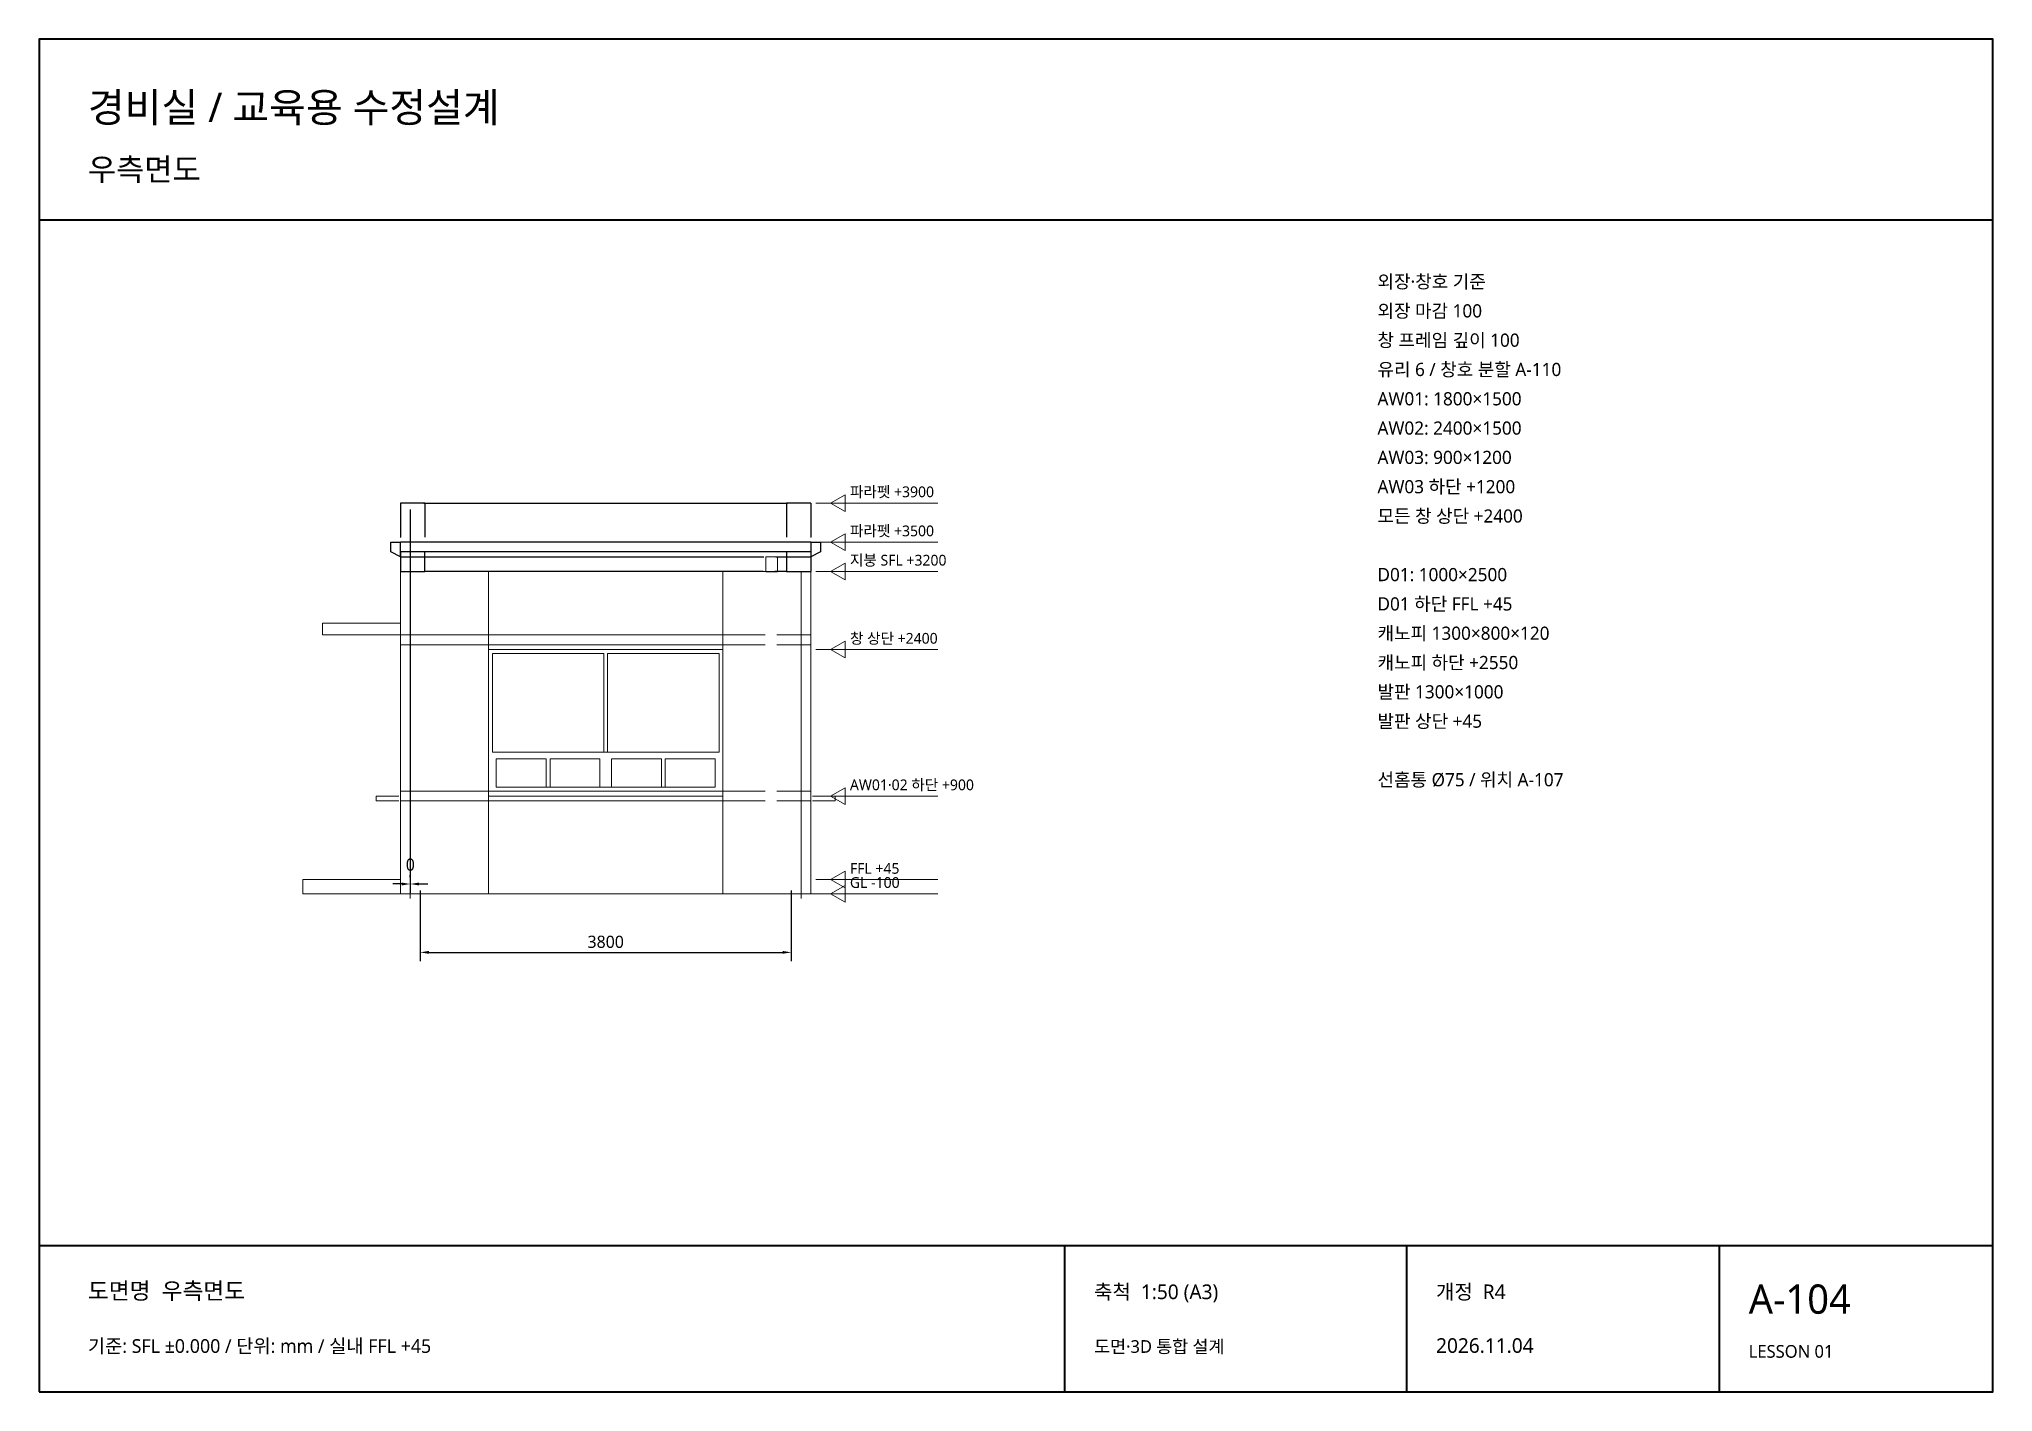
# Model space of a CAD drawing. Header units: millimetres. Extents: x 500 to 20500, y 500 to 14350.
import ezdxf

# ---------------------------------------------------------------- set-up
doc = ezdxf.new("R2010")
doc.units = ezdxf.units.MM
for name, color, linetype, lineweight in [('A-FINISH', 8, 'Continuous', 13), ('A-FRAME', 4, 'Continuous', 18), ('A-ROOF', 7, 'Continuous', 25), ('BORDER', 7, 'Continuous', 35), ('DIM', 8, 'Continuous', 13), ('GRID', 8, 'Continuous', 13), ('TEXT', 7, 'Continuous', 18)]:
    doc.layers.add(name, color=color, linetype=linetype, lineweight=lineweight)
doc.styles.add('KOREAN', font='malgun.ttf')
doc.dimstyles.get("Standard").update_dxf_attribs({"dimtxt": 2.5, "dimasz": 2.5, "dimexe": 1.25, "dimexo": 0.625, "dimtad": 1, "dimcen": 2.5, "dimazin": 3, "dimtfac": 1, "dimtmove": 0, "dimatfit": 3})

msp = doc.modelspace()

# ---------------------------------------------------------------- linework, layer by layer
at = {"layer": 'A-FINISH'}
for p, q in [((4199, 9600), (4199, 9247.059)), ((8400, 9600), (8400, 9247.059)), ((8401, 9600), (8401, 9247.059)), ((4199, 9011.765), (4199, 8423.529)), ((7940, 9050), (7940, 8900)), ((8060, 9050), (7940, 9050)), ((8060, 9050), (8060, 8900)), ((8400, 9011.765), (8400, 5600)), ((8401, 9011.765), (8401, 5600)), ((4200, 8900), (4200, 5600)), ((4300, 8900), (4200, 8900)), ((4300, 8900), (4300, 5600)), ((5100, 8900), (4300, 8900)), ((5100, 8900), (5100, 5600)), ((5100, 8900), (5100, 8100)), ((7500, 8900), (5100, 8900)), ((7500, 8900), (7500, 5600)), ((7957.143, 8900), (7500, 8900)), ((7500, 8900), (7500, 8100)), ((7940, 8900), (8060, 8900)), ((7940, 8900), (7940, 8897)), ((7940, 8897), (8060, 8897)), ((8060, 8900), (8060, 8897)), ((8300, 8900), (8071.429, 8900)), ((8300, 8900), (8300, 5600)), ((8400, 8900), (8300, 8900)), ((8400, 8900), (8400, 5600)), ((3400, 8370), (3400, 8250)), ((4200, 8370), (3400, 8370)), ((3400, 8250), (4200, 8250)), ((4199, 8305.882), (4199, 5717.647)), ((4199, 8085), (4199, 8250)), ((4199, 7965), (4199, 8250)), ((4199, 8233.333), (4199, 5900)), ((4199, 8208.75), (4199, 7905)), ((4199, 8145), (4199, 8205)), ((4199, 8025), (4199, 8205)), ((4200, 8250), (7933.509, 8250)), ((8050.181, 8250), (8400.198, 8250)), ((8401, 8350), (8401, 5900)), ((8401, 8310), (8401, 7905)), ((8401, 8310), (8401, 6651)), ((8401, 8085), (8401, 8250)), ((8401, 7965), (8401, 8250)), ((8401, 8145), (8401, 8205)), ((8401, 8025), (8401, 8205)), ((4199, 8191.5), (4199, 6651)), ((4199, 8085), (4199, 8145)), ((4200, 8150), (7933.509, 8150)), ((5100, 8100), (7500, 8100)), ((8050.181, 8150), (8400.198, 8150)), ((8401, 8085), (8401, 8145)), ((4199, 7905), (4199, 7620)), ((4199, 7845), (4199, 7560)), ((4199, 7845), (4199, 7665)), ((8401, 7905), (8401, 7620)), ((8401, 7845), (8401, 7560)), ((8401, 7845), (8401, 7665)), ((4199, 7785), (4199, 7620)), ((4199, 7785), (4199, 7725)), ((4199, 7735), (4199, 6850)), ((4199, 7725), (4199, 7665)), ((8401, 7785), (8401, 7620)), ((8401, 7785), (8401, 7725)), ((8401, 7725), (8401, 7665)), ((4199, 7215), (4199, 7500)), ((4199, 7275), (4199, 7440)), ((4199, 7155), (4199, 7440)), ((8401, 7215), (8401, 7500)), ((8401, 7275), (8401, 7440)), ((8401, 7155), (8401, 7440)), ((4199, 7335), (4199, 7395)), ((4199, 7215), (4199, 7395)), ((4199, 7275), (4199, 7335)), ((8401, 7335), (8401, 7395)), ((8401, 7215), (8401, 7395)), ((8401, 7275), (8401, 7335)), ((4199, 6750), (4199, 7155)), ((4199, 7095), (4199, 6810)), ((4199, 7035), (4199, 6855)), ((8401, 6750), (8401, 7155)), ((8401, 7095), (8401, 6810)), ((8401, 7035), (8401, 6855)), ((4199, 6975), (4199, 6810)), ((4199, 6975), (4199, 6915)), ((4199, 6915), (4199, 6855)), ((4199, 6850), (4199, 6600)), ((8401, 6975), (8401, 6810)), ((8401, 6975), (8401, 6915)), ((8401, 6915), (8401, 6855)), ((3950, 6600), (3950, 6550)), ((4183.333, 6600), (3950, 6600)), ((4199, 6405), (4199, 6690)), ((4199, 6650), (4199, 6550)), ((4200, 6650), (7933.509, 6650)), ((5100, 6600), (5100, 5600)), ((5100, 6600), (5100, 6550)), ((7500, 6600), (5100, 6600)), ((7500, 6600), (7500, 5600)), ((7500, 6600), (7500, 6550)), ((8050.181, 6650), (8400.198, 6650)), ((8400.198, 6650), (8400.198, 6550)), ((8401, 6730), (8401, 6611.429)), ((8401, 6405), (8401, 6690)), ((8401, 6690), (8401, 5940)), ((8401, 6650), (8401, 6550)), ((8650, 6600), (8416.667, 6600)), ((8650, 6600), (8650, 6550)), ((3950, 6550), (4183.333, 6550)), ((4199, 6405), (4199, 6585)), ((4199, 6465), (4199, 6547.5)), ((4199, 6345), (4199, 6535)), ((4199, 6532.5), (4199, 5940)), ((4199, 6465), (4199, 6525)), ((4199, 6516.667), (4199, 5850)), ((7933.509, 6550), (4200, 6550)), ((5100, 6550), (7500, 6550)), ((8400.198, 6550), (8050.182, 6550)), ((8401, 6405), (8401, 6585)), ((8401, 6465), (8401, 6547.5)), ((8401, 6345), (8401, 6535)), ((8401, 6532.5), (8401, 5940)), ((8401, 6465), (8401, 6525)), ((8401, 6492.857), (8401, 5900)), ((8416.667, 6550), (8650, 6550)), ((4199, 5940), (4199, 6345)), ((4199, 6285), (4199, 6000)), ((4199, 6225), (4199, 6045)), ((8401, 5940), (8401, 6345)), ((8401, 6285), (8401, 6000)), ((8401, 6225), (8401, 6045)), ((4199, 6165), (4199, 6000)), ((4199, 6165), (4199, 6105)), ((4199, 6105), (4199, 6045)), ((8401, 6165), (8401, 6000)), ((8401, 6165), (8401, 6105)), ((8401, 6105), (8401, 6045)), ((3200, 5745), (3200, 5600)), ((4200, 5745), (3200, 5745)), ((3200, 5600), (4200, 5600)), ((4200, 5600), (4300, 5600)), ((4300, 5625), (4300, 5550)), ((4300, 5600), (5100, 5600)), ((5100, 5600), (7500, 5600)), ((7500, 5600), (7957.143, 5600)), ((7962.5, 5600), (7962.821, 5600)), ((7962.821, 5600), (7963.778, 5600)), ((7963.778, 5600), (7965.354, 5600)), ((7965.354, 5600), (7967.524, 5600)), ((7967.524, 5600), (7970.249, 5600)), ((7970.249, 5600), (7973.484, 5600)), ((7973.484, 5600), (7977.171, 5600)), ((7977.171, 5600), (7981.25, 5600)), ((7981.25, 5600), (7985.649, 5600)), ((7985.649, 5600), (7990.294, 5600)), ((7990.294, 5600), (7995.105, 5600)), ((7995.105, 5600), (8000, 5600)), ((8000, 5600), (8004.895, 5600)), ((8004.895, 5600), (8009.706, 5600)), ((8009.706, 5600), (8014.351, 5600)), ((8014.351, 5600), (8018.75, 5600)), ((8018.75, 5600), (8022.829, 5600)), ((8022.829, 5600), (8026.516, 5600)), ((8026.516, 5600), (8029.751, 5600)), ((8029.751, 5600), (8032.476, 5600)), ((8032.476, 5600), (8034.645, 5600)), ((8034.645, 5600), (8036.222, 5600)), ((8036.222, 5600), (8037.179, 5600)), ((8037.179, 5600), (8037.5, 5600)), ((8071.429, 5600), (8300, 5600)), ((8300, 5625), (8300, 5550)), ((8300, 5600), (8400, 5600))]:
    msp.add_line(p, q, dxfattribs=at)
at = {"layer": 'A-FRAME'}
for p, q in [((6280.099, 8060), (5140, 8060)), ((5140, 8060), (5140, 7050)), ((6280.099, 7050), (6280.099, 8060)), ((7460, 8060), (6320.099, 8060)), ((6320.099, 8060), (6320.099, 7050)), ((7460, 7050), (7460, 8060)), ((7460, 7050), (5140, 7050)), ((5140, 7050), (6280.099, 7050)), ((6280.099, 7050), (6320.099, 7050)), ((6320.099, 7050), (7460, 7050)), ((5690.05, 6980), (5180, 6980)), ((5180, 6980), (5180, 6690)), ((5690.05, 6690), (5690.05, 6980)), ((6240.099, 6980), (5730.05, 6980)), ((5730.05, 6980), (5730.05, 6690)), ((6240.099, 6690), (6240.099, 6980)), ((6870.149, 6980), (6360.099, 6980)), ((6360.099, 6980), (6360.099, 6690)), ((6870.149, 6690), (6870.149, 6980)), ((7420.198, 6980), (6910.149, 6980)), ((6910.149, 6980), (6910.149, 6690)), ((7420.198, 6690), (7420.198, 6980)), ((7420.198, 6690), (5180, 6690)), ((5180, 6690), (5690.05, 6690)), ((5690.05, 6690), (5730.05, 6690)), ((5730.05, 6690), (6240.099, 6690)), ((6240.099, 6690), (6360.099, 6690)), ((6360.099, 6690), (6870.149, 6690)), ((6870.149, 6690), (6910.149, 6690)), ((6910.149, 6690), (7420.198, 6690))]:
    msp.add_line(p, q, dxfattribs=at)
at = {"layer": 'A-ROOF'}
for p, q in [((4200, 9600), (4200, 9250)), ((4450, 9600), (4200, 9600)), ((4440, 9600), (8160, 9600)), ((4450, 9600), (4450, 9250)), ((8150, 9600), (8150, 9250)), ((8400, 9600), (8150, 9600)), ((8400, 9600), (8400, 9250)), ((4100, 9200), (4200, 9200)), ((4100, 9100), (4100, 9200)), ((4200, 9100), (4200, 9200)), ((8400, 9200), (4200, 9200)), ((8400, 9200), (8400, 9100)), ((8400, 9200), (8500, 9200)), ((8500, 9200), (8500, 9100)), ((4200, 9050), (4100, 9100)), ((4200, 9100), (4200, 8900)), ((4200, 9050), (4200, 9100)), ((8400, 9100), (4200, 9100)), ((4200, 9050), (7920, 9050)), ((4450, 8900), (4450, 9100)), ((8040, 9050), (8400, 9050)), ((8150, 9100), (8150, 8900)), ((8400, 9100), (8400, 8900)), ((8400, 9100), (8400, 9050)), ((8500, 9100), (8400, 9050)), ((4200, 8900), (4450, 8900)), ((7911.29, 8900), (4450, 8900)), ((8150, 8900), (8030.645, 8900)), ((8150, 8900), (8400, 8900))]:
    msp.add_line(p, q, dxfattribs=at)
at = {"layer": 'BORDER'}
for p, q in [((500, 12500), (20500, 12500)), ((500, 2000), (20500, 2000)), ((11000, 500), (11000, 2000)), ((14500, 500), (14500, 2000)), ((17700, 500), (17700, 2000))]:
    msp.add_line(p, q, dxfattribs=at)
msp.add_lwpolyline([(500, 500), (20500, 500), (20500, 14350), (500, 14350)], close=True, dxfattribs=at)
at = {"layer": 'DIM'}
for p, q in [((8450, 9600), (9700, 9600)), ((8450, 9200), (9700, 9200)), ((8450, 8900), (9700, 8900)), ((8450, 8100), (9700, 8100)), ((8450, 6600), (9700, 6600)), ((8450, 5745), (9700, 5745)), ((8450, 5600), (9700, 5600))]:
    msp.add_line(p, q, dxfattribs=at)
for points in [[(8600, 9600), (8750, 9685), (8750, 9515)], [(8600, 9200), (8750, 9285), (8750, 9115)], [(8600, 8900), (8750, 8985), (8750, 8815)], [(8600, 8100), (8750, 8185), (8750, 8015)], [(8600, 6600), (8750, 6685), (8750, 6515)], [(8600, 5745), (8750, 5830), (8750, 5660)], [(8600, 5600), (8750, 5685), (8750, 5515)]]:
    msp.add_lwpolyline(points, close=True, dxfattribs=at)
at = {"layer": 'GRID'}
msp.add_line((3300, 5600), (9300, 5600), dxfattribs=at)

# ---------------------------------------------------------------- texts
at = {"layer": 'TEXT', "style": 'KOREAN'}
for s, height, p in [('경비실 / 교육용 수정설계', 300, (1000, 13500)), ('우측면도', 230, (1000, 12900)), ('외장·창호 기준', 135, (14200, 11800)), ('외장 마감 100', 135, (14200, 11500)), ('창 프레임 깊이 100', 135, (14200, 11200)), ('유리 6 / 창호 분할 A-110', 135, (14200, 10900)), ('AW01: 1800×1500', 135, (14200, 10600)), ('AW02: 2400×1500', 135, (14200, 10300)), ('AW03: 900×1200', 135, (14200, 10000)), ('AW03 하단 +1200', 135, (14200, 9700)), ('파라펫 +3900', 110, (8800, 9660)), ('모든 창 상단 +2400', 135, (14200, 9400)), ('파라펫 +3500', 110, (8800, 9260)), ('지붕 SFL +3200', 110, (8800, 8960)), ('D01: 1000×2500', 135, (14200, 8800)), ('D01 하단 FFL +45', 135, (14200, 8500)), ('창 상단 +2400', 110, (8800, 8160)), ('캐노피 1300×800×120', 135, (14200, 8200)), ('캐노피 하단 +2550', 135, (14200, 7900)), ('발판 1300×1000', 135, (14200, 7600)), ('발판 상단 +45', 135, (14200, 7300)), ('선홈통 Ø75 / 위치 A-107', 135, (14200, 6700)), ('AW01·02 하단 +900', 110, (8800, 6660)), ('FFL +45', 110, (8800, 5805)), ('GL -100', 110, (8800, 5660)), ('도면명  우측면도', 170, (1000, 1450)), ('축척  1:50 (A3)', 150, (11300, 1450)), ('개정  R4', 150, (14800, 1450)), ('A-104', 300, (18000, 1300)), ('기준: SFL ±0.000 / 단위: mm / 실내 FFL +45', 140, (1000, 900)), ('도면·3D 통합 설계', 130, (11300, 900)), ('2026.11.04', 150, (14800, 900)), ('LESSON 01', 130, (18000, 850))]:
    msp.add_text(s, height=height, dxfattribs=at).set_placement(p)

# ---------------------------------------------------------------- dimensions: what is measured, and where the dimension line sits
at = {"layer": 'DIM'}
for base, p1, p2 in [((3650, 5700), (4300, 5700), (4300, 9600)), ((4400, 5000), (4400, 5700), (8200, 5700))]:
    msp.add_linear_dim(base=base, p1=p1, p2=p2, dimstyle='Standard', override={"dimtxt": 125, "dimasz": 90, "dimexe": 90, "dimexo": 65, "dimgap": 45, "dimtad": 1, "dimdec": 0, "dimlfac": 1, "dimtxsty": 'KOREAN', "dimclrd": 8, "dimclre": 8, "dimclrt": 7}, dxfattribs=at).render()

doc.saveas('drawing.dxf')
